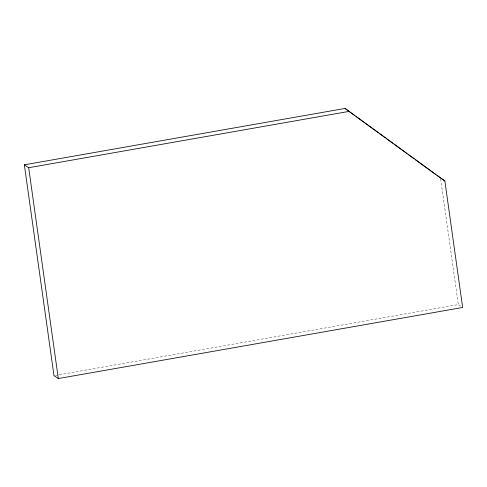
<?xml version="1.0" encoding="UTF-8"?>
<svg xmlns="http://www.w3.org/2000/svg" width="487" height="487" viewBox="0 0 487 487"><rect width="100%" height="100%" fill="white"/><g stroke="black" fill="none" stroke-linecap="round" stroke-linejoin="round"><path stroke-width="0.37" stroke-dasharray="2.44 1.83" d="M55.481 375.398L58.477 374.868M59.225 374.74L458.316 304.576L462.65 307.48M440.644 178.826L458.316 304.576"/><path stroke-width="0.73" d="M24.35 164.819L345.033 108.443L444.868 180.969L462.65 307.48L58.312 378.557L53.984 375.66L24.35 164.819L28.684 167.717L349.362 111.34M444.868 180.969L436.863 175.393M345.033 108.443L354.828 115.583M356.052 116.478L378.089 132.543M379.318 133.438L385.436 137.9M386.66 138.795L392.784 143.257M394.007 144.152L406.864 153.521M408.088 154.416L414.212 158.878M415.435 159.773L435.64 174.504M28.684 167.717L58.312 378.557"/></g></svg>
